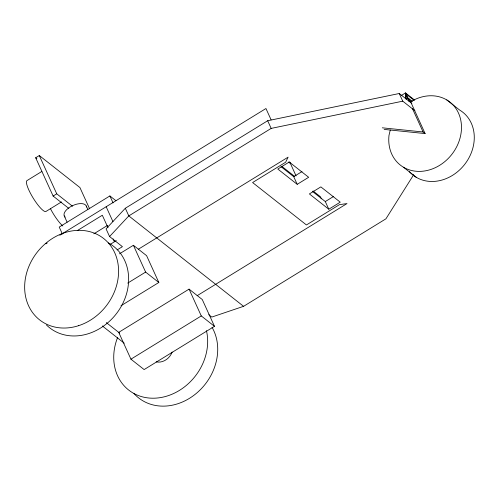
<?xml version="1.0" encoding="UTF-8"?>
<svg xmlns="http://www.w3.org/2000/svg" width="499" height="499" viewBox="0 0 499 499"><rect width="100%" height="100%" fill="white"/><g stroke="black" fill="none" stroke-linecap="round" stroke-linejoin="round"><path stroke-width="0.75" d="M390.255 130.027L388.983 135.447A40.088 33.857 -51.8 0 0 427.319 170.452A40.088 33.857 -51.8 0 0 460.49 118.893A40.088 33.857 -51.8 0 0 410.633 101.796M413.677 174.731L385.939 218.812L243.581 306.33L211.788 317.071L208.763 314.688M411.856 103.436L399.256 93.506L267.676 120.739L125.318 208.251L106.075 228.885L109.568 236.538L122.423 246.668L117.128 249.918M109.568 236.538L128.804 215.911L271.169 128.399L402.749 101.166L414.894 110.734M68.887 208.476L53.125 196.051L35.672 157.765L39.29 155.538L79.921 187.543L89.614 208.819M41.847 171.456L26.99 180.594A18.114 3.873 58.4 0 0 33.14 198.009A18.114 3.873 58.4 0 0 45.945 211.464L61.446 201.933M53.125 196.051L56.743 193.83L72.505 206.249M115.93 200.71L109.88 195.945L59.238 227.082L62.4 234.031M45.877 243.818L47.199 243.001M59.786 235.26L265.948 108.526L271.1 119.829M77.239 230.657L102.32 215.244L108.027 227.769M93.831 233.825L107.69 225.305M110.329 244.292L116.286 240.637M119.467 253.848L133.401 245.277L146.606 255.681L158.825 282.484L120.995 305.737M138.242 249.288L288.11 157.154L285.628 162.244L252.6 182.547L306.43 224.955L339.457 204.652L347.023 203.561L197.149 295.695M401.408 95.446L405.519 92.92L414.557 100.037M406.018 99.089L405.519 92.92L409.448 101.534M280.981 166.641L293.711 176.671L301.989 171.587M127.7 283.101L145.621 272.086L158.825 282.484M297.204 184.331L308.656 177.288L289.258 162.007L277.806 169.049L297.204 184.331L293.711 176.671M312.567 191.529L325.298 201.559L333.575 196.469M189.065 289.127L118.718 332.371L130.938 359.174L144.136 369.578L214.483 326.334L202.27 299.531L189.065 289.127L201.278 315.929L214.483 326.334M328.791 209.218L340.249 202.17L320.845 186.888L309.392 193.93L328.791 209.218L325.298 201.559M130.938 359.174L201.278 315.929M382.296 127.819L423.09 131.973L425.117 133.576L384.149 129.403M446.767 99.925L459.567 110.005A40.088 33.857 -51.8 0 1 464.064 165.169A40.088 33.857 -51.8 0 1 409.442 171.693M405.637 93.681L414.07 100.324M407.384 97.511L412.461 101.515M403.466 167.227L416.266 177.307M288.534 162.056L290.368 163.504M281.879 166.385L294.728 176.509M313.079 190.967L320.42 196.749L321.368 198.839M243.581 306.33L128.804 215.911L125.318 208.251M35.672 157.765L36.889 158.719M106.299 322.585L119.66 333.114M102.314 325.934L124.251 343.212M409.411 99.114L425.117 133.576M409.305 101.734L405.338 93.032L406.198 98.977M412.511 108.763L423.09 131.973M399.256 93.506L402.749 101.166M289.719 161.95L296.069 175.891M267.676 120.739L271.169 128.399M133.401 245.277L145.621 272.086M109.88 195.945L113.048 202.893M106.168 206.748L112.93 221.581M113.105 238.902L114.371 241.684M86.271 206.012L87.861 209.505M39.29 155.538L56.743 193.83M64.228 215.874L67.091 222.161M172.111 352.057A13.523 11.421 -51.8 0 1 156.193 361.837M206.443 330.662A51.777 43.731 -51.8 0 1 156.58 398.077A51.777 43.731 -51.8 0 1 117.515 337.698M212.05 327.332A51.777 43.731 -51.8 0 1 196.65 393.112A51.777 43.731 -51.8 0 1 133.969 393.499M108.314 242.901A51.777 43.731 -51.8 0 1 116.828 313.129A51.777 43.731 -51.8 0 1 46.463 324.98M65.201 217.121A12.076 5.926 -24.5 0 1 72.467 205.7A12.076 5.926 -24.5 0 1 86.502 207.035M62.818 225.972A18.114 3.873 58.4 0 1 50.418 208.619M78.536 325.697A51.777 43.731 -51.8 0 0 108.402 242.982A51.777 43.731 -51.8 0 0 27.925 268.899A51.777 43.731 -51.8 0 0 78.536 325.697"/></g></svg>
